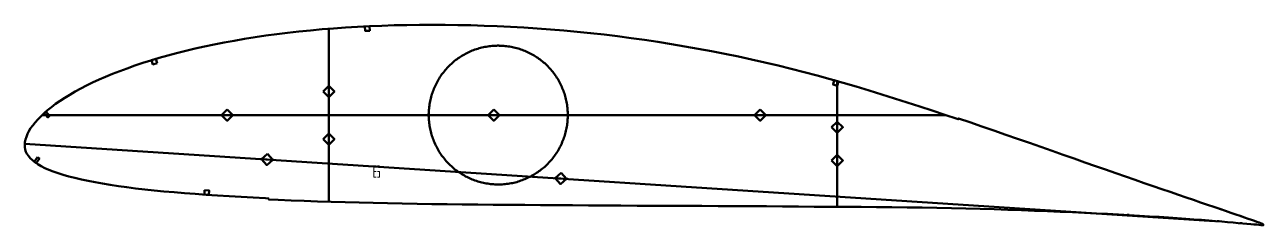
# Model space of a CAD drawing. Header units: metres. Extents: x 9 to 1105, y 102 to 280.
import ezdxf

# ---------------------------------------------------------------- set-up
doc = ezdxf.new("R2010")
doc.units = ezdxf.units.M
doc.layers.add('Layer', color=1, linetype='Continuous', lineweight=50)
doc.layers.add('NumLabel', color=1, linetype='Continuous', lineweight=15)

msp = doc.modelspace()

# ---------------------------------------------------------------- linework, layer by layer
at = {"layer": 'Layer', "color": 7}
for p, q in [((278, 123.1), (278, 276.5)), ((278, 214.8), (278, 226.8)), ((728, 118.6), (728, 230.1)), ((24.3, 200), (823.7, 200)), ((182.1, 200), (194.1, 200)), ((418, 200), (430, 200)), ((653.9, 200), (665.9, 200)), ((728, 183.1), (728, 195.1)), ((278, 172.7), (278, 184.7)), ((9, 174.5), (1061.9, 106)), ((728, 153.6), (728, 165.6)), ((217.5, 160.9), (229.5, 160.2)), ((477.5, 144), (489.5, 143.3))]:
    msp.add_line(p, q, dxfattribs=at)
at = {"layer": 'Layer'}
for p, q in [((428, 261.6), (428, 262.6)), ((366.4, 200), (365.4, 200)), ((489.6, 200), (490.6, 200)), ((991.8, 142.5), (991.4, 141.6)), ((428, 138.4), (428, 137.4)), ((985.5, 112.3), (985.4, 111.3)), ((1067.4, 116.5), (1067.1, 115.5)), ((1086.3, 110), (1086, 109)), ((1065.3, 106.8), (1065.2, 105.8)), ((1085.2, 105), (1085.2, 104))]:
    msp.add_line(p, q, dxfattribs=at)
for points in [[(1104.9, 103.3), (1104.6, 103.4), (1104, 103.6), (1102.9, 104), (1101.4, 104.6), (1099.5, 105.3), (1097.3, 106.1), (1094.6, 107), (1091.7, 108.1), (1088.4, 109.2), (1084.7, 110.5), (1080.7, 111.9), (1076.4, 113.4), (1071.7, 115), (1066.7, 116.7), (1061.3, 118.6), (1055.7, 120.5), (1049.7, 122.5), (1043.4, 124.7), (1036.8, 126.9), (1030, 129.3), (1022.8, 131.8), (1015.4, 134.3), (1007.7, 137), (999.8, 139.7), (991.6, 142.6), (983.2, 145.5), (974.5, 148.5), (965.6, 151.6), (956.5, 154.8), (947.2, 158), (937.8, 161.4), (928.1, 164.8), (918.2, 168.2), (908.2, 171.7), (898.1, 175.3), (887.7, 178.9), (877.3, 182.5), (866.7, 186.2), (856.1, 189.9), (845.3, 193.7), (835.5, 197), (835.2, 196.1), (834.1, 196.5), (823.2, 200.2), (812.2, 203.9), (801.1, 207.6), (790, 211.2), (778.8, 214.8), (767.5, 218.3), (756.2, 221.8), (744.8, 225.2), (733.4, 228.5), (721.9, 231.8), (710.4, 235), (698.8, 238), (687.3, 241), (675.7, 243.9), (664, 246.6), (652.2, 249.2), (640.5, 251.8), (628.6, 254.2), (616.8, 256.6), (605, 258.8), (593.1, 260.9), (581.2, 262.9), (569.3, 264.8), (557.4, 266.6), (545.5, 268.3), (533.6, 269.8), (521.6, 271.3), (509.7, 272.6), (497.8, 273.8), (486, 274.9), (474.1, 275.9), (462.3, 276.8), (450.5, 277.6), (438.8, 278.2), (427.1, 278.8), (415.4, 279.2), (403.8, 279.6), (392.3, 279.8), (380.9, 280), (369.5, 280.1), (358.3, 280), (347.1, 279.8), (336, 279.6), (325, 279.2), (314.1, 278.8), (303.4, 278.3), (292.8, 277.6), (282.3, 276.8), (272, 276), (261.7, 275), (251.6, 274), (241.6, 272.9), (231.9, 271.7), (222.3, 270.4), (212.8, 269), (203.4, 267.5), (194.3, 265.9), (185.3, 264.3), (176.6, 262.6), (168, 260.8), (159.6, 258.9), (151.4, 256.9), (143.3, 254.9), (135.5, 252.8), (127.9, 250.7), (120.5, 248.5), (113.3, 246.2), (106.3, 243.9), (99.6, 241.4), (93, 239), (86.7, 236.5), (80.5, 233.9), (74.7, 231.4), (69, 228.7), (63.6, 226.1), (58.4, 223.4), (53.5, 220.8), (48.8, 218), (44.4, 215.3), (40.2, 212.6), (36.2, 209.8), (32.5, 207.1), (29.1, 204.3), (26, 201.6), (23.1, 198.8), (20.4, 196.1), (18, 193.4), (15.9, 190.8), (14.1, 188.3), (12.6, 185.7), (11.3, 183.2), (10.3, 180.7), (9.6, 178.3), (9.1, 176), (8.9, 173.6), (9, 171.6), (9.3, 169.5), (9.9, 167.5), (10.8, 165.6), (12.1, 163.7), (13.7, 161.7), (15.6, 159.9), (17.8, 158.1), (20.4, 156.3), (23.3, 154.6), (26.6, 153), (30.1, 151.4), (34.1, 149.9), (38.4, 148.4), (43, 147), (48, 145.6), (53.3, 144.2), (59, 142.9), (64.9, 141.6), (71.2, 140.4), (77.7, 139.2), (84.6, 138.1), (91.8, 137), (99.2, 135.9), (107, 134.9), (115.1, 134), (123.4, 133.1), (132.1, 132.3), (141, 131.5), (150.2, 130.7), (159.7, 130), (169.5, 129.3), (179.5, 128.6), (189.7, 128), (200.3, 127.4), (211, 126.8), (222, 126.3), (224.8, 126.1), (224.7, 125.1), (233.2, 124.8), (244.6, 124.3), (256.3, 123.8), (268.1, 123.4), (280.2, 123), (292.4, 122.6), (304.8, 122.3), (317.4, 122), (330.1, 121.7), (343, 121.5), (356.1, 121.3), (369.3, 121.1), (382.7, 121), (396.2, 120.8), (409.9, 120.7), (423.6, 120.5), (437.5, 120.4), (451.4, 120.3), (465.4, 120.2), (479.6, 120.1), (493.8, 120), (508, 119.8), (522.2, 119.8), (536.5, 119.7), (550.9, 119.6), (565.2, 119.5), (579.5, 119.5), (593.9, 119.4), (608.3, 119.4), (622.6, 119.3), (637, 119.2), (651.2, 119.1), (665.5, 119.1), (679.6, 119), (693.7, 118.8), (707.7, 118.7), (721.6, 118.7), (735.5, 118.6), (749.2, 118.5), (762.9, 118.4), (776.4, 118.3), (789.8, 118.1), (803.1, 117.9), (816.3, 117.7), (829.3, 117.4), (842, 117.1), (854.6, 116.8), (867, 116.4), (879.1, 116), (891, 115.6), (902.7, 115.1), (914.1, 114.7), (925.3, 114.2), (936.2, 113.8), (946.8, 113.3), (957.2, 112.8), (967.3, 112.3), (977, 111.7), (986.5, 111.2), (995.7, 110.7), (1004.5, 110.1), (1013, 109.6), (1021.2, 109.1), (1029, 108.5), (1036.5, 108), (1043.6, 107.5), (1050.4, 107), (1056.8, 106.5), (1062.8, 106), (1068.4, 105.5), (1073.6, 105), (1078.5, 104.6), (1082.9, 104.2), (1087, 103.9), (1090.7, 103.5), (1094, 103.2), (1096.8, 103), (1099.3, 102.8), (1101.3, 102.6), (1102.9, 102.4), (1104.1, 102.3), (1104.8, 102.3), (1105.1, 102.2)], [(489.6, 200), (489.5, 201.3), (489.5, 202.6), (489.4, 203.9), (489.3, 205.2), (489.2, 206.5), (489.1, 207.7), (488.9, 209), (488.7, 210.3), (488.5, 211.6), (488.2, 212.8), (487.9, 214.1), (487.6, 215.4), (487.3, 216.6), (486.9, 217.8), (486.5, 219.1), (486.1, 220.3), (485.7, 221.5), (485.2, 222.7), (484.7, 223.9), (484.2, 225.1), (483.7, 226.3), (483.1, 227.5), (482.5, 228.6), (481.9, 229.7), (481.3, 230.9), (480.6, 232), (479.9, 233.1), (479.2, 234.2), (478.5, 235.2), (477.7, 236.3), (476.9, 237.3), (476.2, 238.3), (475.3, 239.3), (474.5, 240.3), (473.6, 241.3), (472.8, 242.2), (471.9, 243.2), (470.9, 244.1), (470, 245), (469.1, 245.9), (468.1, 246.7), (467.1, 247.5), (466.1, 248.4), (465.1, 249.1), (464, 249.9), (463, 250.7), (461.9, 251.4), (460.8, 252.1), (459.7, 252.8), (458.6, 253.4), (457.5, 254), (456.3, 254.7), (455.2, 255.2), (454, 255.8), (452.8, 256.3), (451.6, 256.8), (450.4, 257.3), (449.2, 257.8), (448, 258.2), (446.8, 258.6), (445.5, 259), (444.3, 259.4), (443, 259.7), (441.8, 260), (440.5, 260.3), (439.3, 260.5), (438, 260.7), (436.7, 260.9), (435.4, 261.1), (434.1, 261.2), (432.8, 261.4), (431.6, 261.5), (430.3, 261.5), (429, 261.5), (427.7, 261.6), (426.4, 261.5), (425.1, 261.5), (423.8, 261.4), (422.5, 261.3), (421.2, 261.2), (419.9, 261), (418.7, 260.8), (417.4, 260.6), (416.1, 260.4), (414.8, 260.1), (413.6, 259.8), (412.3, 259.5), (411.1, 259.2), (409.8, 258.8), (408.6, 258.4), (407.4, 258), (406.2, 257.6), (405, 257.1), (403.8, 256.6), (402.6, 256.1), (401.4, 255.5), (400.3, 254.9), (399.1, 254.4), (398, 253.7), (396.9, 253.1), (395.7, 252.4), (394.6, 251.7), (393.6, 251), (392.5, 250.3), (391.5, 249.5), (390.4, 248.8), (389.4, 248), (388.4, 247.1), (387.4, 246.3), (386.5, 245.4), (385.5, 244.5), (384.6, 243.6), (383.7, 242.7), (382.8, 241.8), (381.9, 240.8), (381.1, 239.8), (380.3, 238.8), (379.4, 237.8), (378.7, 236.8), (377.9, 235.8), (377.2, 234.7), (376.4, 233.6), (375.7, 232.5), (375.1, 231.4), (374.4, 230.3), (373.8, 229.2), (373.2, 228), (372.6, 226.9), (372.1, 225.7), (371.5, 224.5), (371, 223.3), (370.6, 222.1), (370.1, 220.9), (369.7, 219.7), (369.3, 218.5), (368.9, 217.2), (368.6, 216), (368.2, 214.7), (367.9, 213.5), (367.7, 212.2), (367.4, 210.9), (367.2, 209.7), (367, 208.4), (366.9, 207.1), (366.7, 205.8), (366.6, 204.5), (366.5, 203.2), (366.5, 201.9), (366.4, 200.6), (366.4, 199.4), (366.5, 198.1), (366.5, 196.8), (366.6, 195.5), (366.7, 194.2), (366.9, 192.9), (367, 191.6), (367.2, 190.3), (367.4, 189.1), (367.7, 187.8), (367.9, 186.5), (368.2, 185.3), (368.6, 184), (368.9, 182.8), (369.3, 181.5), (369.7, 180.3), (370.1, 179.1), (370.6, 177.9), (371, 176.7), (371.5, 175.5), (372.1, 174.3), (372.6, 173.1), (373.2, 172), (373.8, 170.8), (374.4, 169.7), (375.1, 168.6), (375.7, 167.5), (376.4, 166.4), (377.2, 165.3), (377.9, 164.2), (378.7, 163.2), (379.4, 162.2), (380.3, 161.2), (381.1, 160.2), (381.9, 159.2), (382.8, 158.2), (383.7, 157.3), (384.6, 156.4), (385.5, 155.5), (386.5, 154.6), (387.4, 153.7), (388.4, 152.9), (389.4, 152), (390.4, 151.2), (391.5, 150.5), (392.5, 149.7), (393.6, 149), (394.6, 148.3), (395.7, 147.6), (396.9, 146.9), (398, 146.3), (399.1, 145.6), (400.3, 145.1), (401.4, 144.5), (402.6, 143.9), (403.8, 143.4), (405, 142.9), (406.2, 142.4), (407.4, 142), (408.6, 141.6), (409.8, 141.2), (411.1, 140.8), (412.3, 140.5), (413.6, 140.2), (414.8, 139.9), (416.1, 139.6), (417.4, 139.4), (418.7, 139.2), (419.9, 139), (421.2, 138.8), (422.5, 138.7), (423.8, 138.6), (425.1, 138.5), (426.4, 138.5), (427.7, 138.4), (429, 138.5), (430.3, 138.5), (431.6, 138.5), (432.8, 138.6), (434.1, 138.8), (435.4, 138.9), (436.7, 139.1), (438, 139.3), (439.3, 139.5), (440.5, 139.7), (441.8, 140), (443, 140.3), (444.3, 140.6), (445.5, 141), (446.8, 141.4), (448, 141.8), (449.2, 142.2), (450.4, 142.7), (451.6, 143.2), (452.8, 143.7), (454, 144.2), (455.2, 144.8), (456.3, 145.3), (457.5, 146), (458.6, 146.6), (459.7, 147.2), (460.8, 147.9), (461.9, 148.6), (463, 149.3), (464, 150.1), (465.1, 150.9), (466.1, 151.6), (467.1, 152.5), (468.1, 153.3), (469.1, 154.1), (470, 155), (470.9, 155.9), (471.9, 156.8), (472.8, 157.8), (473.6, 158.7), (474.5, 159.7), (475.3, 160.7), (476.2, 161.7), (476.9, 162.7), (477.7, 163.7), (478.5, 164.8), (479.2, 165.8), (479.9, 166.9), (480.6, 168), (481.3, 169.1), (481.9, 170.3), (482.5, 171.4), (483.1, 172.5), (483.7, 173.7), (484.2, 174.9), (484.7, 176.1), (485.2, 177.3), (485.7, 178.5), (486.1, 179.7), (486.5, 180.9), (486.9, 182.2), (487.3, 183.4), (487.6, 184.6), (487.9, 185.9), (488.2, 187.2), (488.5, 188.4), (488.7, 189.7), (488.9, 191), (489.1, 192.3), (489.2, 193.5), (489.3, 194.8), (489.4, 196.1), (489.5, 197.4), (489.5, 198.7), (489.6, 200)]]:
    msp.add_lwpolyline(points, close=True, dxfattribs=at)
for points in [[(314.2, 274.8), (310.2, 274.6), (310, 278.6), (314, 278.8), (314.2, 274.8)], [(126.1, 246), (122.3, 244.9), (121.2, 248.7), (125, 249.9), (126.1, 246)], [(728.1, 225.9), (724.3, 227), (725.4, 230.8), (729.2, 229.7), (728.1, 225.9)], [(273, 220.8), (278, 225.8), (283, 220.8), (278, 215.8), (273, 220.8)], [(30.9, 199.3), (29.4, 197.9), (26.1, 201.7), (27.6, 203), (30.9, 199.3)], [(188.1, 205), (193.1, 200), (188.1, 195), (183.1, 200), (188.1, 205)], [(424, 205), (429, 200), (424, 195), (419, 200), (424, 205)], [(659.9, 205), (664.9, 200), (659.9, 195), (654.9, 200), (659.9, 205)], [(723, 189.1), (728, 194.1), (733, 189.1), (728, 184.1), (723, 189.1)], [(273, 178.7), (278, 183.7), (283, 178.7), (278, 173.7), (273, 178.7)], [(223.8, 165.5), (228.5, 160.2), (223.1, 155.6), (218.5, 160.9), (223.8, 165.5)], [(723, 159.6), (728, 164.6), (733, 159.6), (728, 154.6), (723, 159.6)], [(20.1, 162.6), (21.8, 161.4), (19, 157.3), (17.3, 158.4), (20.1, 162.6)], [(483.8, 148.6), (488.5, 143.3), (483.1, 138.7), (478.5, 144), (483.8, 148.6)], [(168.1, 133.4), (172.1, 133.1), (171.9, 129.1), (167.9, 129.4), (168.1, 133.4)]]:
    msp.add_lwpolyline(points, dxfattribs=at)
at = {"layer": 'NumLabel', "color": 1}
for points in [[(320, 155), (318, 155), (318, 145), (320, 145)], [(323, 155), (321, 155)], [(320, 150), (318, 150)], [(321, 145), (323, 145), (323, 150), (321, 150)]]:
    msp.add_lwpolyline(points, dxfattribs=at)

doc.saveas('drawing.dxf')
